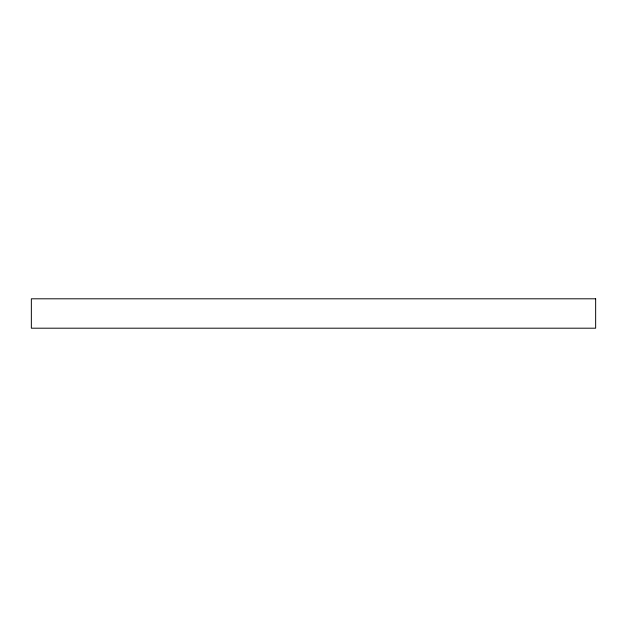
<?xml version="1.0" encoding="UTF-8"?>
<svg xmlns="http://www.w3.org/2000/svg" width="627" height="627" viewBox="0 0 627 627"><rect width="100%" height="100%" fill="white"/><g stroke="black" fill="none" stroke-linecap="round" stroke-linejoin="round"><path stroke-width="0.94" d="M595.65 298.805L31.35 298.805L31.35 328.195L595.65 328.195L595.65 298.805"/></g></svg>
